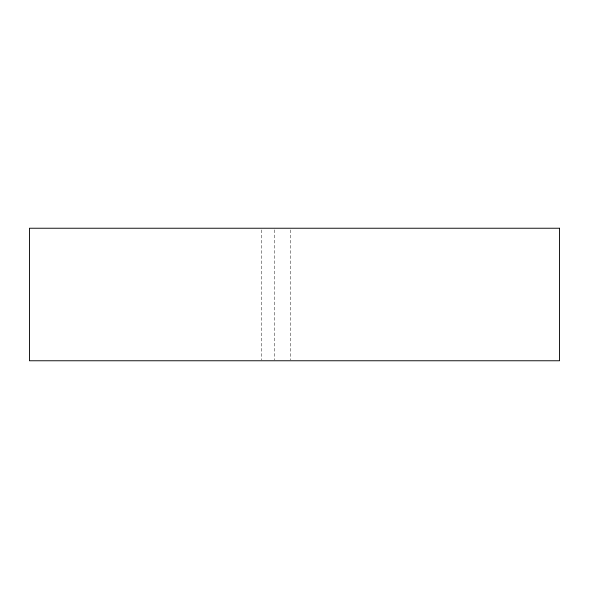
<?xml version="1.0" encoding="UTF-8"?>
<svg xmlns="http://www.w3.org/2000/svg" width="589" height="589" viewBox="0 0 589 589"><rect width="100%" height="100%" fill="white"/><g stroke="black" fill="none" stroke-linecap="round" stroke-linejoin="round"><path stroke-width="0.44" stroke-dasharray="2.94 2.21" d="M290.524 229.924L290.524 359.916M274.621 229.85L274.621 359.96M261.369 229.924L261.369 359.916"/><path stroke-width="0.88" d="M559.55 228.237L29.45 228.237L29.45 360.762L559.55 360.762L559.55 228.237"/></g></svg>
